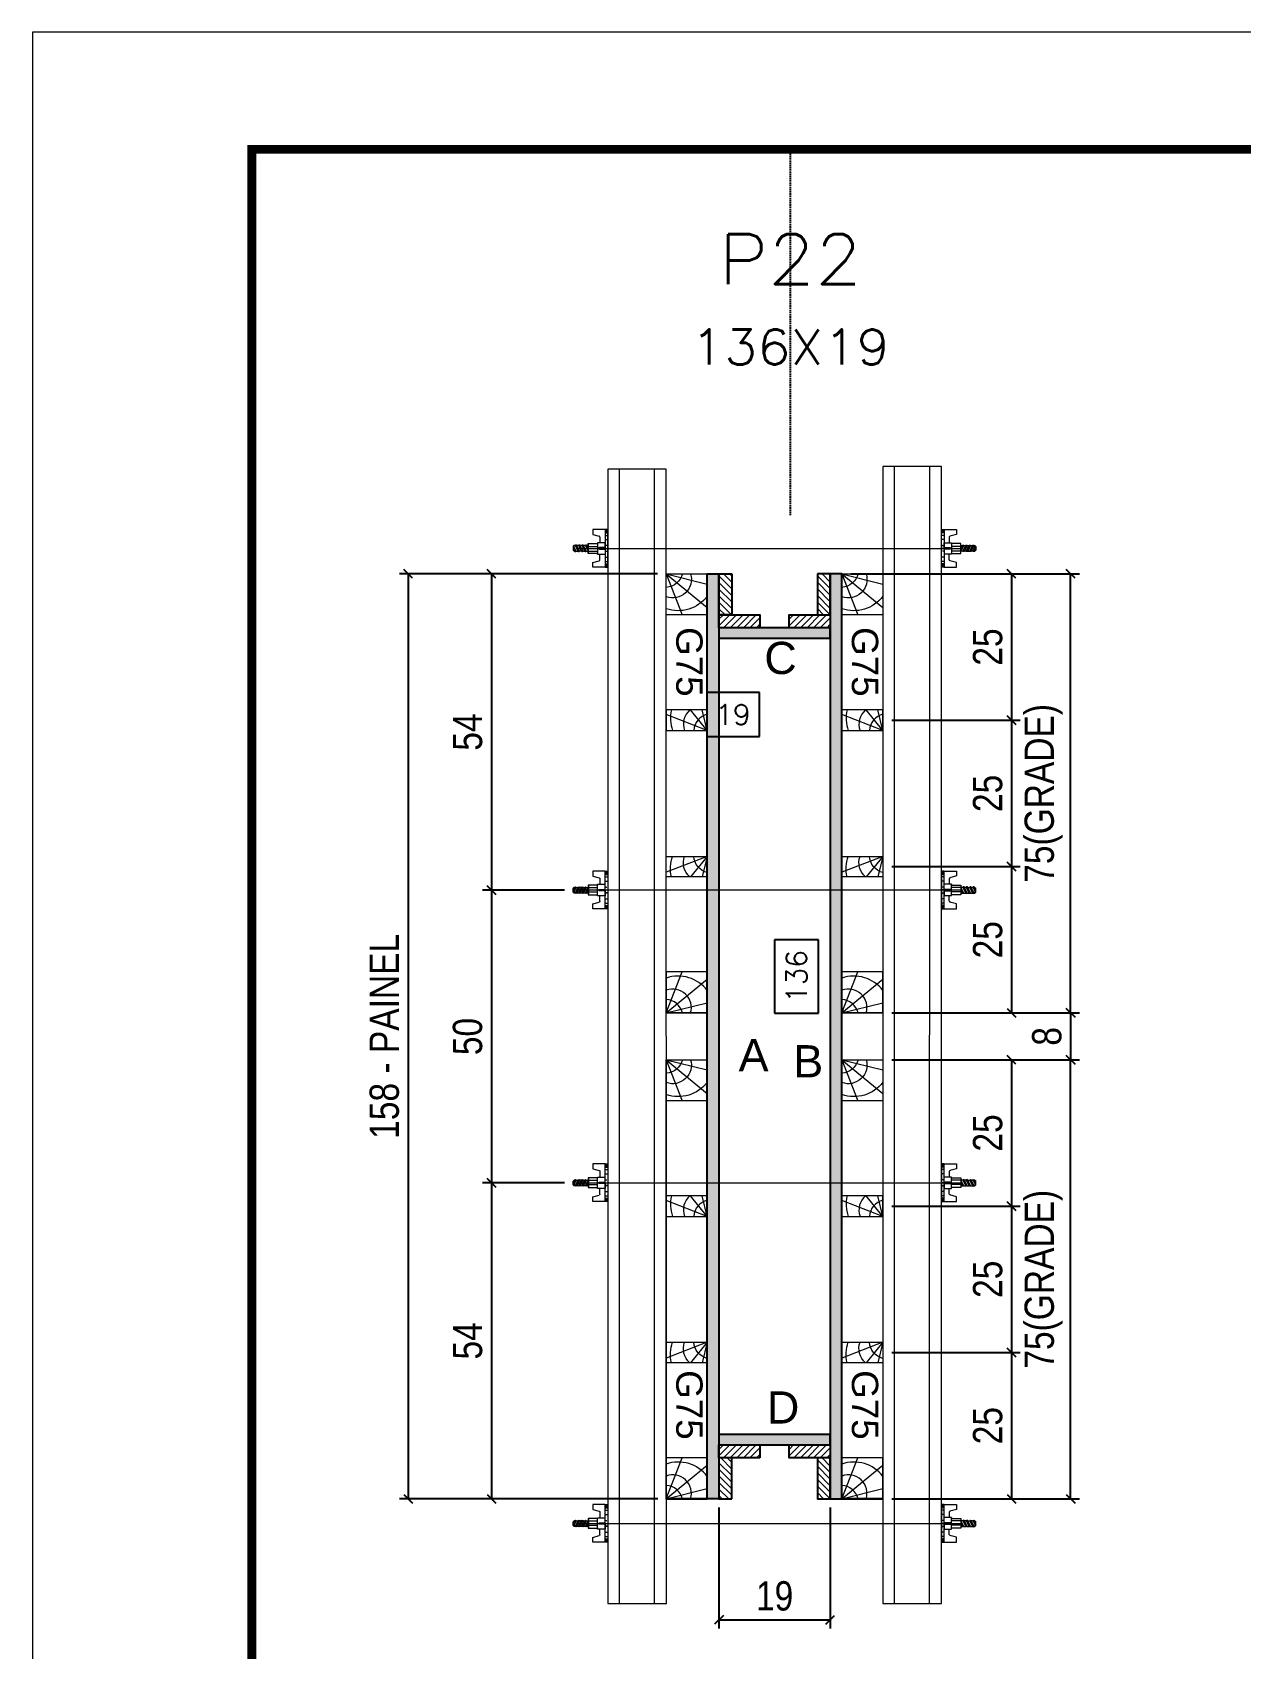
# Model space of a CAD drawing. Extents: x 808 to 7089, y -98 to 17032.
# Drawn here: x 3992 to 4404, y 9589 to 10141 of the extents above; entities that cross this region are included whole.
import ezdxf
from ezdxf.enums import TextEntityAlignment as Align

# ---------------------------------------------------------------- set-up
doc = ezdxf.new("R2010")
doc.units = 0
doc.linetypes.add('DASHED', pattern=[0.75, 0.5, -0.25])
doc.linetypes.add('HIDDEN', pattern=[0.375, 0.25, -0.125])
for name, color, linetype in [('CHAPA', 1, 'Continuous'), ('Cota Seção (2x)', 241, 'Continuous'), ('MEIO_PONT', 93, 'Continuous'), ('SARRAFO', 251, 'Continuous'), ('Texto de Titulo', 7, 'Continuous'), ('Texto Qtd Sarr', 242, 'Continuous'), ('TEXTO_GERAL', 7, 'Continuous')]:
    doc.layers.add(name, color=color, linetype=linetype)
for name, color, linetype, lineweight in [('Folhas', 255, 'Continuous', 9), ('Hachura', 251, 'Continuous', 9), ('Madeira', 126, 'Continuous', 18), ('Perfil Metálico', 224, 'Continuous', 18), ('SARRAFO DE PRESSAO', 251, 'DASHED', 9), ('Texto Seção', 7, 'Continuous', 15)]:
    doc.layers.add(name, color=color, linetype=linetype, lineweight=lineweight)
doc.styles.add('ARIAL', font='arial.ttf')
doc.styles.add('COTA TECNICA 2X', font='techl___.ttf', dxfattribs={"height": 10})
doc.styles.add('ROMANS', font='romans.shx')
doc.styles.add('SANSSERIF', font='sas_____.pfb')
doc.dimstyles.new('SECAO PILAR', dxfattribs={"dimtxt": 10, "dimasz": 3, "dimexe": 3, "dimexo": 3, "dimgap": 3, "dimtad": 1, "dimdec": 1, "dimlfac": 0.5, "dimzin": 12, "dimdsep": 46, "dimtxsty": 'COTA TECNICA 2X', "dimblk1": 'OBLIQUE', "dimblk2": 'OBLIQUE', "dimsah": 1, "dimcen": 0.9, "dimclrd": 256, "dimclre": 256, "dimclrt": 256, "dimadec": 1, "dimazin": 3, "dimtfac": 1, "dimtdec": 1, "dimtmove": 0, "dimatfit": 3, "dimfxl": 1, "dimtolj": 1, "dimtzin": 12, "dimarcsym": 0})
doc.dimstyles.new('SECÇÃO 2', dxfattribs={"dimtxt": 7, "dimasz": 6, "dimexe": 0.18, "dimexo": 2, "dimgap": -4, "dimtad": 3, "dimdec": 1, "dimlfac": 0.5, "dimzin": 12, "dimdsep": 46, "dimtxsty": 'ROMANS', "dimblk": 'ARCHTICK', "dimcen": 0.09, "dimse1": 1, "dimse2": 1, "dimsd1": 1, "dimsd2": 1, "dimclrd": 180, "dimclre": 5, "dimclrt": 1, "dimadec": 0, "dimazin": 3, "dimtfac": 1, "dimtdec": 1, "dimtofl": 0, "dimtmove": 0, "dimatfit": 3, "dimldrblk": 'ARCHTICK', "dimfxl": 1, "dimtolj": 1, "dimtzin": 0, "dimarcsym": 0})
pattern_1 = [(135, (-18665.1681, 19079.9768), (-1.12253202, -1.12253202), [])]

# ---------------------------------------------------------------- blocks, each defined once
blk = doc.blocks.new('9999999999')
at = {"layer": 'Folhas'}
blk.add_lwpolyline([(98138.98, 34190.21), (99623.98, 34190.21), (99623.98, 35240.21), (98138.98, 35240.21)], close=True, dxfattribs=at)
at = {"layer": 'Folhas', "color": 30, "const_width": 3}
blk.add_lwpolyline([(98213.98, 34230.21), (99583.98, 34230.21), (99583.98, 35200.21), (98213.98, 35200.21)], close=True, dxfattribs=at)
blk = doc.blocks.new('*D919')
at = {"layer": 'Cota Seção (2x)', "color": 180, "lineweight": -2, "transparency": 16777216}
for p, q in [((4240.03, 9915.44), (4222.03, 9915.44)), ((4222.03, 9915.44), (4222.03, 9900.44)), ((4240.03, 9900.44), (4240.03, 9915.44)), ((4222.03, 9900.44), (4240.03, 9900.44))]:
    blk.add_line(p, q, dxfattribs=at)
at = {"layer": 'Defpoints', "color": 0, "transparency": 16777216}
for p in [(4226.24, 9916.7), (4264.24, 9916.7), (4226.24, 9896.44)]:
    blk.add_point(p, dxfattribs=at)
at = {"layer": 'Cota Seção (2x)', "color": 1, "transparency": 16777216, "insert": (4231.03, 9907.94), "char_height": 7, "attachment_point": 5, "style": 'ROMANS'}
blk.add_mtext('\\A1;19', dxfattribs=at)
blk = doc.blocks.new('_ArchTick')
at = {"color": 0, "linetype": 'ByBlock', "const_width": 0.15}
blk.add_lwpolyline([(-0.5, -0.5), (0.5, 0.5)], dxfattribs=at)
blk = doc.blocks.new('*D920')
at = {"layer": 'Cota Seção (2x)', "color": 180, "lineweight": -2, "transparency": 16777216}
for p, q in [((4260.24, 9830.97), (4245.24, 9830.97)), ((4245.24, 9830.97), (4245.24, 9805.97)), ((4260.24, 9805.97), (4260.24, 9830.97)), ((4245.24, 9805.97), (4260.24, 9805.97))]:
    blk.add_line(p, q, dxfattribs=at)
at = {"layer": 'Defpoints', "color": 0, "transparency": 16777216}
for p in [(4226.24, 9934.02), (4226.24, 9662.02), (4264.24, 9662.02)]:
    blk.add_point(p, dxfattribs=at)
at = {"layer": 'Cota Seção (2x)', "color": 1, "transparency": 16777216, "insert": (4252.74, 9818.47), "char_height": 7, "attachment_point": 5, "rotation": 90, "style": 'ROMANS'}
blk.add_mtext('\\A1;136', dxfattribs=at)
blk = doc.blocks.new('_Oblique')
at = {"color": 0, "linetype": 'ByBlock', "lineweight": -2}
blk.add_line((-0.5, -0.5), (0.5, 0.5), dxfattribs=at)
blk = doc.blocks.new('*D921')
at = {"layer": 'Cota Seção (2x)', "lineweight": -2, "transparency": 16777216}
for p, q in [((4205.25, 9956.02), (4117.08, 9956.02)), ((4120.08, 9956.02), (4120.08, 9640.02)), ((4205.29, 9640.02), (4117.08, 9640.02))]:
    blk.add_line(p, q, dxfattribs=at)
at = {"layer": 'Defpoints', "color": 0, "transparency": 16777216}
for p in [(4208.25, 9956.02), (4120.08, 9640.02), (4208.29, 9640.02)]:
    blk.add_point(p, dxfattribs=at)
at = {"layer": 'Cota Seção (2x)', "lineweight": -2, "transparency": 16777216, "xscale": 3, "yscale": 3, "zscale": 3}
for p, rotation in [((4120.08, 9956.02), 90), ((4120.08, 9640.02), 270)]:
    blk.add_blockref('_Oblique', p, dxfattribs=dict(at, rotation=rotation))
at = {"layer": 'Cota Seção (2x)', "transparency": 16777216, "insert": (4111.95, 9798.02), "char_height": 10, "attachment_point": 5, "rotation": 90, "style": 'COTA TECNICA 2X'}
blk.add_mtext('\\A1;158 - PAINEL', dxfattribs=at)
blk = doc.blocks.new('*D922')
at = {"layer": 'Cota Seção (2x)', "lineweight": -2, "transparency": 16777216}
for p, q in [((4205.24, 9956.02), (4145.5, 9956.02)), ((4148.5, 9956.02), (4148.5, 9847.96)), ((4173.47, 9847.96), (4145.5, 9847.96))]:
    blk.add_line(p, q, dxfattribs=at)
at = {"layer": 'Defpoints', "color": 0, "transparency": 16777216}
for p in [(4208.24, 9956.02), (4148.5, 9847.96), (4176.47, 9847.96)]:
    blk.add_point(p, dxfattribs=at)
at = {"layer": 'Cota Seção (2x)', "lineweight": -2, "transparency": 16777216, "xscale": 3, "yscale": 3, "zscale": 3}
for p, rotation in [((4148.5, 9956.02), 90), ((4148.5, 9847.96), 270)]:
    blk.add_blockref('_Oblique', p, dxfattribs=dict(at, rotation=rotation))
at = {"layer": 'Cota Seção (2x)', "transparency": 16777216, "insert": (4140.39, 9901.99), "char_height": 10, "attachment_point": 5, "rotation": 90, "style": 'COTA TECNICA 2X'}
blk.add_mtext('\\A1;54', dxfattribs=at)
blk = doc.blocks.new('*D923')
at = {"layer": 'Cota Seção (2x)', "lineweight": -2, "transparency": 16777216}
for p, q in [((4173.47, 9747.96), (4145.5, 9747.96)), ((4148.5, 9747.96), (4148.5, 9640.02)), ((4205.24, 9640.02), (4145.5, 9640.02))]:
    blk.add_line(p, q, dxfattribs=at)
at = {"layer": 'Defpoints', "color": 0, "transparency": 16777216}
for p in [(4176.47, 9747.96), (4148.5, 9640.02), (4208.24, 9640.02)]:
    blk.add_point(p, dxfattribs=at)
at = {"layer": 'Cota Seção (2x)', "lineweight": -2, "transparency": 16777216, "xscale": 3, "yscale": 3, "zscale": 3}
for p, rotation in [((4148.5, 9747.96), 90), ((4148.5, 9640.02), 270)]:
    blk.add_blockref('_Oblique', p, dxfattribs=dict(at, rotation=rotation))
at = {"layer": 'Cota Seção (2x)', "transparency": 16777216, "insert": (4140.39, 9693.99), "char_height": 10, "attachment_point": 5, "rotation": 90, "style": 'COTA TECNICA 2X'}
blk.add_mtext('\\A1;54', dxfattribs=at)
blk = doc.blocks.new('*D924')
at = {"layer": 'Cota Seção (2x)', "lineweight": -2, "transparency": 16777216}
for p, q in [((4271.24, 9956.02), (4329.17, 9956.02)), ((4326.17, 9956.02), (4326.17, 9906.02)), ((4285.24, 9906.02), (4329.17, 9906.02))]:
    blk.add_line(p, q, dxfattribs=at)
at = {"layer": 'Defpoints', "color": 0, "transparency": 16777216}
for p in [(4268.24, 9956.02), (4282.24, 9906.02), (4326.17, 9906.02)]:
    blk.add_point(p, dxfattribs=at)
at = {"layer": 'Cota Seção (2x)', "lineweight": -2, "transparency": 16777216, "xscale": 3, "yscale": 3, "zscale": 3}
for p, rotation in [((4326.17, 9956.02), 90), ((4326.17, 9906.02), 270)]:
    blk.add_blockref('_Oblique', p, dxfattribs=dict(at, rotation=rotation))
at = {"layer": 'Cota Seção (2x)', "transparency": 16777216, "insert": (4318.06, 9931.02), "char_height": 10, "attachment_point": 5, "rotation": 90, "style": 'COTA TECNICA 2X'}
blk.add_mtext('\\A1;25', dxfattribs=at)
blk = doc.blocks.new('titulo1')
at = {"layer": 'Defpoints', "color": 252, "linetype": 'HIDDEN', "ltscale": 2}
blk.add_line((0, 0), (0, 125), dxfattribs=at)
at = {"layer": 'Defpoints', "style": 'ROMANS', "oblique": 15}
blk.add_attdef('FOLHA', text='', height=10, dxfattribs=at).set_placement((0, 15.58), align=Align.MIDDLE_CENTER)
at = {"layer": 'Texto Qtd Sarr', "color": 3, "style": 'ROMANS', "oblique": 15}
for tag, height, p in [('TITULO', 17, (0, 71.45)), ('SEÇÃO', 12, (0, 41.55))]:
    blk.add_attdef(tag, text='', height=height, dxfattribs=at).set_placement(p, align=Align.MIDDLE_CENTER)
blk = doc.blocks.new('C')
at = {"layer": 'Hachura', "color": 0}
for p, q in [((0, 3.22), (0, -3.22)), ((0.45, 3.22), (0, 3.22)), ((0.46, 3.16), (0, 3.16)), ((0.46, 3.05), (0, 3.05)), ((0.46, 2.88), (0, 2.88)), ((0.45, -3.23), (0.45, 3.22)), ((0.45, 3.22), (2.58, 3.22)), ((2.58, 3.22), (2.58, 2.39)), ((0, 2.75), (0, -1.16)), ((0.46, 2.65), (0, 2.65)), ((0.46, 2.23), (0, 2.23)), ((0.46, 1.51), (0, 1.51)), ((0.39, 0.49), (0.17, 0.49)), ((1.74, 0.97), (0.45, 0.97)), ((1.45, 0.1), (0.45, 0.1)), ((1.35, 1.94), (1.35, 0.96)), ((2.58, 2.39), (1.47, 2.09)), ((1.74, -0.97), (1.74, 0.97)), ((1.74, 0.97), (1.74, 0.84)), ((1.74, 0.97), (1.74, 0.84)), ((1.74, 0.84), (3.35, 0.84)), ((3.35, 0.45), (1.74, 0.45)), ((3.32, 0.84), (3.32, -0.84)), ((3.35, 0.84), (3.35, -0.84)), ((3.68, 0.45), (3.35, 0.45)), ((3.84, -0.52), (3.35, 0.45)), ((3.35, 0.06), (3.67, -0.57)), ((3.68, 0.45), (4.16, -0.52)), ((3.72, 0.5), (4.25, -0.57)), ((4.37, -0.55), (3.83, 0.53)), ((4.15, 0.45), (3.93, 0.45)), ((4.42, -0.52), (3.93, 0.45)), ((4.15, 0.45), (4.26, 0.45)), ((4.26, 0.45), (4.74, -0.52)), ((4.3, 0.5), (4.83, -0.57)), ((4.95, -0.55), (4.41, 0.53)), ((4.51, 0.45), (4.84, 0.45)), ((5, -0.52), (4.51, 0.45)), ((4.84, 0.45), (5.32, -0.52)), ((4.88, 0.5), (5.41, -0.57)), ((5.53, -0.55), (4.99, 0.53)), ((5.58, -0.52), (5.09, 0.45)), ((5.42, 0.45), (5.09, 0.45)), ((5.58, -0.52), (5.09, 0.45)), ((5.42, 0.45), (5.74, -0.19)), ((5.46, 0.5), (5.74, -0.07)), ((5.74, 0.19), (5.57, 0.53)), ((5.74, 0.32), (5.68, 0.45)), ((5.68, 0.45), (5.74, 0.45)), ((5.74, 0.45), (5.9, 0.29)), ((5.74, 0.45), (5.74, -0.52)), ((5.9, -0.36), (5.9, 0.29)), ((0.45, 0), (0, 0)), ((0.46, -1.52), (0, -1.52)), ((0.46, -2.23), (0, -2.23)), ((0.46, -2.65), (0, -2.65)), ((0.08, -0.48), (0.29, -0.48)), ((0.29, -0.48), (0.4, -0.48)), ((0.45, 0), (0.45, -0.97)), ((0.45, -0.16), (1.45, -0.16)), ((0.45, -0.65), (0.45, -0.32)), ((0.45, -3.23), (0.45, -0.65)), ((0.45, -0.97), (1.74, -0.97)), ((1.35, -1.94), (1.35, -0.97)), ((2.58, -2.39), (1.47, -2.1)), ((3.35, -0.32), (1.74, -0.32)), ((3.35, -0.84), (1.74, -0.84)), ((2.58, -3.23), (2.58, -2.39)), ((3.35, -0.07), (3.58, -0.52)), ((3.35, -0.52), (3.58, -0.52)), ((3.84, -0.52), (4.16, -0.52)), ((4.42, -0.52), (4.74, -0.52)), ((4.63, -0.52), (4.74, -0.52)), ((5, -0.52), (5.32, -0.52)), ((5.58, -0.52), (5.74, -0.52)), ((5.74, -0.52), (5.9, -0.36)), ((5.74, -0.52), (5.74, -0.52)), ((0.46, -2.88), (0, -2.88)), ((0.46, -3.05), (0, -3.05)), ((0.46, -3.16), (0, -3.16)), ((0, -3.22), (2.57, -3.22))]:
    blk.add_line(p, q, dxfattribs=at)
for centre, radius, start, end in [((1.52, 1.94), 0.161, 104.7436, 180), ((1.44, -0.03), 0.129, 272.695, 87.305), ((3.81, 0.39), 0.143, 25.5688, 154.4312), ((4.39, 0.39), 0.143, 25.5688, 154.4312), ((4.97, 0.39), 0.143, 25.5688, 154.4312), ((5.55, 0.39), 0.143, 25.5688, 154.4312), ((0.17, -0.37), 0.174, 221.744, 317.8592), ((1.52, -1.94), 0.161, 180, 255.2564), ((3.71, -0.4), 0.174, 222.1408, 318.256), ((4.29, -0.4), 0.174, 222.1408, 318.256), ((4.87, -0.4), 0.174, 222.1408, 318.256), ((5.45, -0.4), 0.174, 222.1408, 318.256), ((5.61, -0.4), 0.174, 317.8592, 318.256)]:
    blk.add_arc(centre, radius, start, end, dxfattribs=at)
blk = doc.blocks.new('*D1813')
at = {"layer": 'Cota Seção (2x)', "lineweight": -2, "transparency": 16777216}
for p, q in [((4173.47, 9847.96), (4145.5, 9847.96)), ((4148.5, 9847.96), (4148.5, 9747.96)), ((4173.47, 9747.96), (4145.5, 9747.96))]:
    blk.add_line(p, q, dxfattribs=at)
at = {"layer": 'Defpoints', "color": 0, "transparency": 16777216}
for p in [(4176.47, 9847.96), (4148.5, 9747.96), (4176.47, 9747.96)]:
    blk.add_point(p, dxfattribs=at)
at = {"layer": 'Cota Seção (2x)', "lineweight": -2, "transparency": 16777216, "xscale": 3, "yscale": 3, "zscale": 3}
for p, rotation in [((4148.5, 9847.96), 90), ((4148.5, 9747.96), 270)]:
    blk.add_blockref('_Oblique', p, dxfattribs=dict(at, rotation=rotation))
at = {"layer": 'Cota Seção (2x)', "transparency": 16777216, "insert": (4140.39, 9797.96), "char_height": 10, "attachment_point": 5, "rotation": 90, "style": 'COTA TECNICA 2X'}
blk.add_mtext('\\A1;50', dxfattribs=at)
blk = doc.blocks.new('PONTALETE')
at = {"layer": 'Madeira'}
for q in [(2.71, 7), (7, 5.76), (7, 1.74)]:
    blk.add_line((0, 0), q, dxfattribs=at)
blk.add_lwpolyline([(0, 0), (7, 0), (7, 7), (0, 7)], close=True, dxfattribs=at)
for centre, radius, start, end in [((2.04, 0.06), 6.23, 37.2818, 109.0913), ((1.09, 0.9), 3.19, 343.603, 109.9847), ((-0.21, -0.78), 3.09, 14.6322, 86.0383)]:
    blk.add_arc(centre, radius, start, end, dxfattribs=at)
blk = doc.blocks.new('MEIO PONTALETE')
at = {"layer": 'Madeira'}
for q in [(2.71, 7), (3.5, 2.88), (3.5, 0.87)]:
    blk.add_line((0, 0), q, dxfattribs=at)
blk.add_lwpolyline([(0, 0), (3.5, 0), (3.5, 7), (0, 7)], close=True, dxfattribs=at)
for centre, radius, start, end in [((2.04, 0.06), 6.23, 76.4499, 109.0913), ((1.09, 0.9), 3.19, 40.9063, 109.9847), ((-0.21, -0.78), 3.09, 14.6322, 86.0383)]:
    blk.add_arc(centre, radius, start, end, dxfattribs=at)
blk = doc.blocks.new('*D1814')
at = {"layer": 'Cota Seção (2x)', "lineweight": -2, "transparency": 16777216}
for p, q in [((4285.24, 9906.02), (4329.17, 9906.02)), ((4326.17, 9906.02), (4326.17, 9856.02)), ((4285.24, 9856.02), (4329.17, 9856.02))]:
    blk.add_line(p, q, dxfattribs=at)
at = {"layer": 'Defpoints', "color": 0, "transparency": 16777216}
for p in [(4282.24, 9906.02), (4282.24, 9856.02), (4326.17, 9856.02)]:
    blk.add_point(p, dxfattribs=at)
at = {"layer": 'Cota Seção (2x)', "lineweight": -2, "transparency": 16777216, "xscale": 3, "yscale": 3, "zscale": 3}
for p, rotation in [((4326.17, 9906.02), 90), ((4326.17, 9856.02), 270)]:
    blk.add_blockref('_Oblique', p, dxfattribs=dict(at, rotation=rotation))
at = {"layer": 'Cota Seção (2x)', "transparency": 16777216, "insert": (4318.06, 9881.02), "char_height": 10, "attachment_point": 5, "rotation": 90, "style": 'COTA TECNICA 2X'}
blk.add_mtext('\\A1;25', dxfattribs=at)
blk = doc.blocks.new('*D1815')
at = {"layer": 'Cota Seção (2x)', "lineweight": -2, "transparency": 16777216}
for p, q in [((4285.24, 9856.02), (4329.17, 9856.02)), ((4326.17, 9856.02), (4326.17, 9806.02)), ((4285.24, 9806.02), (4329.17, 9806.02))]:
    blk.add_line(p, q, dxfattribs=at)
at = {"layer": 'Defpoints', "color": 0, "transparency": 16777216}
for p in [(4282.24, 9856.02), (4282.24, 9806.02), (4326.17, 9806.02)]:
    blk.add_point(p, dxfattribs=at)
at = {"layer": 'Cota Seção (2x)', "lineweight": -2, "transparency": 16777216, "xscale": 3, "yscale": 3, "zscale": 3}
for p, rotation in [((4326.17, 9856.02), 90), ((4326.17, 9806.02), 270)]:
    blk.add_blockref('_Oblique', p, dxfattribs=dict(at, rotation=rotation))
at = {"layer": 'Cota Seção (2x)', "transparency": 16777216, "insert": (4318.06, 9831.02), "char_height": 10, "attachment_point": 5, "rotation": 90, "style": 'COTA TECNICA 2X'}
blk.add_mtext('\\A1;25', dxfattribs=at)
blk = doc.blocks.new('*D1816')
at = {"layer": 'Cota Seção (2x)', "lineweight": -2, "transparency": 16777216}
for p, q in [((4285.24, 9790.02), (4329.17, 9790.02)), ((4326.17, 9790.02), (4326.17, 9740.02)), ((4285.24, 9740.02), (4329.17, 9740.02))]:
    blk.add_line(p, q, dxfattribs=at)
at = {"layer": 'Defpoints', "color": 0, "transparency": 16777216}
for p in [(4282.24, 9790.02), (4282.24, 9740.02), (4326.17, 9740.02)]:
    blk.add_point(p, dxfattribs=at)
at = {"layer": 'Cota Seção (2x)', "lineweight": -2, "transparency": 16777216, "xscale": 3, "yscale": 3, "zscale": 3}
for p, rotation in [((4326.17, 9790.02), 90), ((4326.17, 9740.02), 270)]:
    blk.add_blockref('_Oblique', p, dxfattribs=dict(at, rotation=rotation))
at = {"layer": 'Cota Seção (2x)', "transparency": 16777216, "insert": (4318.06, 9765.02), "char_height": 10, "attachment_point": 5, "rotation": 90, "style": 'COTA TECNICA 2X'}
blk.add_mtext('\\A1;25', dxfattribs=at)
blk = doc.blocks.new('*D1817')
at = {"layer": 'Cota Seção (2x)', "lineweight": -2, "transparency": 16777216}
for p, q in [((4285.24, 9740.02), (4329.17, 9740.02)), ((4326.17, 9740.02), (4326.17, 9690.02)), ((4285.24, 9690.02), (4329.17, 9690.02))]:
    blk.add_line(p, q, dxfattribs=at)
at = {"layer": 'Defpoints', "color": 0, "transparency": 16777216}
for p in [(4282.24, 9740.02), (4282.24, 9690.02), (4326.17, 9690.02)]:
    blk.add_point(p, dxfattribs=at)
at = {"layer": 'Cota Seção (2x)', "lineweight": -2, "transparency": 16777216, "xscale": 3, "yscale": 3, "zscale": 3}
for p, rotation in [((4326.17, 9740.02), 90), ((4326.17, 9690.02), 270)]:
    blk.add_blockref('_Oblique', p, dxfattribs=dict(at, rotation=rotation))
at = {"layer": 'Cota Seção (2x)', "transparency": 16777216, "insert": (4318.06, 9715.02), "char_height": 10, "attachment_point": 5, "rotation": 90, "style": 'COTA TECNICA 2X'}
blk.add_mtext('\\A1;25', dxfattribs=at)
blk = doc.blocks.new('*D1818')
at = {"layer": 'Cota Seção (2x)', "lineweight": -2, "transparency": 16777216}
for p, q in [((4285.24, 9690.02), (4329.17, 9690.02)), ((4326.17, 9690.02), (4326.17, 9640.02)), ((4285.24, 9640.02), (4329.17, 9640.02))]:
    blk.add_line(p, q, dxfattribs=at)
at = {"layer": 'Defpoints', "color": 0, "transparency": 16777216}
for p in [(4282.24, 9690.02), (4282.24, 9640.02), (4326.17, 9640.02)]:
    blk.add_point(p, dxfattribs=at)
at = {"layer": 'Cota Seção (2x)', "lineweight": -2, "transparency": 16777216, "xscale": 3, "yscale": 3, "zscale": 3}
for p, rotation in [((4326.17, 9690.02), 90), ((4326.17, 9640.02), 270)]:
    blk.add_blockref('_Oblique', p, dxfattribs=dict(at, rotation=rotation))
at = {"layer": 'Cota Seção (2x)', "transparency": 16777216, "insert": (4318.06, 9665.02), "char_height": 10, "attachment_point": 5, "rotation": 90, "style": 'COTA TECNICA 2X'}
blk.add_mtext('\\A1;25', dxfattribs=at)
blk = doc.blocks.new('*D1819')
at = {"layer": 'Cota Seção (2x)', "lineweight": -2, "transparency": 16777216}
for p, q in [((4285.24, 9790.02), (4349.37, 9790.02)), ((4346.37, 9640.03), (4346.37, 9790.02)), ((4285.24, 9640.03), (4349.37, 9640.03))]:
    blk.add_line(p, q, dxfattribs=at)
at = {"layer": 'Defpoints', "color": 0, "transparency": 16777216}
for p in [(4282.24, 9790.02), (4346.37, 9790.02), (4282.24, 9640.03)]:
    blk.add_point(p, dxfattribs=at)
at = {"layer": 'Cota Seção (2x)', "lineweight": -2, "transparency": 16777216, "xscale": 3, "yscale": 3, "zscale": 3}
for p, rotation in [((4346.37, 9790.02), 90), ((4346.37, 9640.03), 270)]:
    blk.add_blockref('_Oblique', p, dxfattribs=dict(at, rotation=rotation))
at = {"layer": 'Cota Seção (2x)', "transparency": 16777216, "insert": (4337.15, 9715.03), "char_height": 10, "attachment_point": 5, "rotation": 90, "style": 'COTA TECNICA 2X'}
blk.add_mtext('\\A1;75(GRADE)', dxfattribs=at)
blk = doc.blocks.new('*D1820')
at = {"layer": 'Cota Seção (2x)', "lineweight": -2, "transparency": 16777216}
for p, q in [((4285.24, 9956.02), (4349.36, 9956.02)), ((4346.36, 9806.02), (4346.36, 9956.02)), ((4285.24, 9806.02), (4349.36, 9806.02))]:
    blk.add_line(p, q, dxfattribs=at)
at = {"layer": 'Defpoints', "color": 0, "transparency": 16777216}
for p in [(4282.24, 9956.02), (4346.36, 9956.02), (4282.24, 9806.02)]:
    blk.add_point(p, dxfattribs=at)
at = {"layer": 'Cota Seção (2x)', "lineweight": -2, "transparency": 16777216, "xscale": 3, "yscale": 3, "zscale": 3}
for p, rotation in [((4346.36, 9956.02), 90), ((4346.36, 9806.02), 270)]:
    blk.add_blockref('_Oblique', p, dxfattribs=dict(at, rotation=rotation))
at = {"layer": 'Cota Seção (2x)', "transparency": 16777216, "insert": (4337.14, 9881.02), "char_height": 10, "attachment_point": 5, "rotation": 90, "style": 'COTA TECNICA 2X'}
blk.add_mtext('\\A1;75(GRADE)', dxfattribs=at)
blk = doc.blocks.new('*D1821')
at = {"layer": 'Cota Seção (2x)', "lineweight": -2, "transparency": 16777216}
for p, q in [((4226.24, 9637.02), (4226.24, 9595.72)), ((4264.24, 9637.02), (4264.24, 9595.72)), ((4226.24, 9598.72), (4264.24, 9598.72))]:
    blk.add_line(p, q, dxfattribs=at)
at = {"layer": 'Defpoints', "color": 0, "transparency": 16777216}
for p in [(4226.24, 9640.02), (4264.24, 9640.02), (4264.24, 9598.72)]:
    blk.add_point(p, dxfattribs=at)
at = {"layer": 'Cota Seção (2x)', "lineweight": -2, "transparency": 16777216, "xscale": 3, "yscale": 3, "zscale": 3, "rotation": 180}
blk.add_blockref('_Oblique', (4226.24, 9598.72), dxfattribs=at)
at = {"layer": 'Cota Seção (2x)', "lineweight": -2, "transparency": 16777216, "xscale": 3, "yscale": 3, "zscale": 3}
blk.add_blockref('_Oblique', (4264.24, 9598.72), dxfattribs=at)
at = {"layer": 'Cota Seção (2x)', "transparency": 16777216, "insert": (4245.24, 9606.81), "char_height": 10, "attachment_point": 5, "style": 'COTA TECNICA 2X'}
blk.add_mtext('\\A1;19', dxfattribs=at)
blk = doc.blocks.new('*D1822')
at = {"layer": 'Cota Seção (2x)', "lineweight": -2, "transparency": 16777216}
for p, q in [((4285.24, 9806.02), (4349.36, 9806.02)), ((4346.36, 9806.02), (4346.36, 9790.02)), ((4285.24, 9790.02), (4349.36, 9790.02))]:
    blk.add_line(p, q, dxfattribs=at)
at = {"layer": 'Defpoints', "color": 0, "transparency": 16777216}
for p in [(4282.24, 9806.02), (4282.24, 9790.02), (4346.36, 9790.02)]:
    blk.add_point(p, dxfattribs=at)
at = {"layer": 'Cota Seção (2x)', "lineweight": -2, "transparency": 16777216, "xscale": 3, "yscale": 3, "zscale": 3}
for p, rotation in [((4346.36, 9806.02), 90), ((4346.36, 9790.02), 270)]:
    blk.add_blockref('_Oblique', p, dxfattribs=dict(at, rotation=rotation))
at = {"layer": 'Cota Seção (2x)', "transparency": 16777216, "insert": (4338.27, 9798.02), "char_height": 10, "attachment_point": 5, "rotation": 90, "style": 'COTA TECNICA 2X'}
blk.add_mtext('\\A1;8', dxfattribs=at)

msp = doc.modelspace()

# ---------------------------------------------------------------- hatches: boundary and pattern name
at = {"layer": 'Hachura'}
h = msp.add_hatch(color=256, dxfattribs=at)
h.dxf.hatch_style = 1
h.paths.add_polyline_path([(4226.24, 9640.02), (4222.24, 9640.02), (4222.24, 9956.02), (4226.24, 9956.02)])
h = msp.add_hatch(dxfattribs=at)
h.set_pattern_fill('ANSI31', color=256, scale=0.5, angle=90, style=0)
h.set_pattern_definition(pattern_1)
h.paths.add_polyline_path([(4226.24, 9942.02), (4230.64, 9942.02), (4230.64, 9956.02), (4226.24, 9956.02)])
h = msp.add_hatch(dxfattribs=at)
h.set_pattern_fill('ANSI31', color=256, scale=0.5, angle=90, style=0)
h.set_pattern_definition(pattern_1)
h.paths.add_polyline_path([(4264.24, 9942.02), (4259.84, 9942.02), (4259.84, 9956.02), (4264.24, 9956.02)])
h = msp.add_hatch(color=256, dxfattribs=at)
h.dxf.hatch_style = 1
h.paths.add_polyline_path([(4264.24, 9640.02), (4268.24, 9640.02), (4268.24, 9956.02), (4264.24, 9956.02)])
h = msp.add_hatch(dxfattribs=at)
h.set_pattern_fill('ANSI31', color=256, scale=0.5, angle=540, style=0)
h.set_pattern_definition([(225, (-5262.7118, -12987.3832), (1.12253202, -1.12253202), [])])
h.paths.add_polyline_path([(4226.24, 9942.02), (4226.24, 9937.62), (4240.24, 9937.62), (4240.24, 9942.02)])
h = msp.add_hatch(dxfattribs=at)
h.set_pattern_fill('ANSI31', color=256, scale=0.5, angle=540, style=0)
h.set_pattern_definition([(225, (-5238.7118, -12987.3832), (1.12253202, -1.12253202), [])])
h.paths.add_polyline_path([(4250.24, 9942.02), (4250.24, 9937.62), (4264.24, 9937.62), (4264.24, 9942.02)])
h = msp.add_hatch(color=256, dxfattribs=at)
h.dxf.hatch_style = 1
h.paths.add_polyline_path([(4226.24, 9937.62), (4226.24, 9934.02), (4264.24, 9934.02), (4264.24, 9937.62)])
h = msp.add_hatch(color=256, dxfattribs=at)
h.dxf.hatch_style = 1
h.paths.add_polyline_path([(4226.24, 9662.02), (4226.24, 9658.42), (4264.24, 9658.42), (4264.24, 9662.02)])
h = msp.add_hatch(dxfattribs=at)
h.set_pattern_fill('ANSI31', color=256, scale=0.5, angle=540, style=0)
h.set_pattern_definition([(225, (-5262.7118, -13270.9832), (1.12253202, -1.12253202), [])])
h.paths.add_polyline_path([(4226.24, 9658.42), (4226.24, 9654.02), (4240.24, 9654.02), (4240.24, 9658.42)])
h = msp.add_hatch(dxfattribs=at)
h.set_pattern_fill('ANSI31', color=256, scale=0.5, angle=540, style=0)
h.set_pattern_definition([(225, (-5238.7118, -13270.9832), (1.12253202, -1.12253202), [])])
h.paths.add_polyline_path([(4250.24, 9658.42), (4250.24, 9654.02), (4264.24, 9654.02), (4264.24, 9658.42)])
h = msp.add_hatch(dxfattribs=at)
h.set_pattern_fill('ANSI31', color=256, scale=0.5, angle=90, style=0)
h.set_pattern_definition([(135, (-18665.1681, 19142.9768), (-1.12253202, -1.12253202), [])])
h.paths.add_polyline_path([(4226.24, 9654.02), (4230.64, 9654.02), (4230.64, 9640.02), (4226.24, 9640.02)])
h = msp.add_hatch(dxfattribs=at)
h.set_pattern_fill('ANSI31', color=256, scale=0.5, angle=90, style=0)
h.set_pattern_definition([(135, (-18665.1681, 18777.9768), (-1.12253202, -1.12253202), [])])
h.paths.add_polyline_path([(4264.24, 9640.02), (4259.84, 9640.02), (4259.84, 9654.02), (4264.24, 9654.02)])

# ---------------------------------------------------------------- linework, layer by layer
at = {"layer": 'CHAPA'}
for points in [[(4226.24, 9640.02), (4222.24, 9640.02), (4222.24, 9956.02), (4226.24, 9956.02)], [(4264.24, 9640.02), (4268.24, 9640.02), (4268.24, 9956.02), (4264.24, 9956.02)], [(4226.24, 9937.62), (4226.24, 9934.02), (4264.24, 9934.02), (4264.24, 9937.62)], [(4226.24, 9662.02), (4226.24, 9658.42), (4264.24, 9658.42), (4264.24, 9662.02)]]:
    msp.add_lwpolyline(points, close=True, dxfattribs=at)
at = {"layer": 'Hachura'}
for p, q in [((4177.47, 9964.71), (4309.21, 9964.71)), ((4177.47, 9848.02), (4309.21, 9848.02)), ((4177.47, 9748.02), (4309.21, 9748.02)), ((4177.47, 9631.64), (4309.21, 9631.64))]:
    msp.add_line(p, q, dxfattribs=at)
at = {"layer": 'Madeira'}
for points in [[(4208.24, 9956.02), (4222.24, 9956.02), (4222.24, 9806.02), (4208.24, 9806.02)], [(4268.24, 9956.02), (4282.24, 9956.02), (4282.24, 9806.02), (4268.24, 9806.02)], [(4208.24, 9790.02), (4222.24, 9790.02), (4222.24, 9640.02), (4208.24, 9640.02)], [(4268.24, 9790.02), (4282.24, 9790.02), (4282.24, 9640.02), (4268.24, 9640.02)]]:
    msp.add_lwpolyline(points, close=True, dxfattribs=at)
at = {"layer": 'MEIO_PONT'}
for points in [[(4222.24, 9640.02), (4208.24, 9640.02), (4208.24, 9640.02), (4222.24, 9640.02)], [(4282.24, 9640.02), (4268.24, 9640.02), (4268.24, 9640.02), (4282.24, 9640.02)]]:
    msp.add_lwpolyline(points, close=True, dxfattribs=at)
at = {"layer": 'Perfil Metálico'}
for p, q in [((4192.24, 9604.31), (4192.24, 9991.74)), ((4204.24, 9604.31), (4204.24, 9991.74)), ((4286.18, 9604.31), (4286.25, 9992.74)), ((4298.18, 9604.31), (4298.25, 9992.74))]:
    msp.add_line(p, q, dxfattribs=at)
for points in [[(4208.24, 9991.74), (4188.24, 9991.74), (4188.3, 9604.31), (4208.3, 9604.31)], [(4282.24, 9604.31), (4302.24, 9604.31), (4302.25, 9992.74), (4282.25, 9992.74)]]:
    msp.add_lwpolyline(points, close=True, dxfattribs=at)
at = {"layer": 'SARRAFO'}
for points in [[(4230.64, 9956.02), (4230.64, 9942.02), (4226.24, 9942.02), (4226.24, 9956.02)], [(4230.64, 9956.02), (4230.64, 9942.02), (4226.24, 9942.02), (4226.24, 9956.02)], [(4259.84, 9956.02), (4259.84, 9942.02), (4264.24, 9942.02), (4264.24, 9956.02)], [(4259.84, 9956.02), (4259.84, 9942.02), (4264.24, 9942.02), (4264.24, 9956.02)], [(4240.24, 9937.62), (4226.24, 9937.62), (4226.24, 9942.02), (4240.24, 9942.02)], [(4240.24, 9937.62), (4226.24, 9937.62), (4226.24, 9942.02), (4240.24, 9942.02)], [(4264.24, 9937.62), (4250.24, 9937.62), (4250.24, 9942.02), (4264.24, 9942.02)], [(4264.24, 9937.62), (4250.24, 9937.62), (4250.24, 9942.02), (4264.24, 9942.02)], [(4240.24, 9654.02), (4226.24, 9654.02), (4226.24, 9658.42), (4240.24, 9658.42)], [(4240.24, 9654.02), (4226.24, 9654.02), (4226.24, 9658.42), (4240.24, 9658.42)], [(4264.24, 9654.02), (4250.24, 9654.02), (4250.24, 9658.42), (4264.24, 9658.42)], [(4264.24, 9654.02), (4250.24, 9654.02), (4250.24, 9658.42), (4264.24, 9658.42)], [(4230.64, 9640.02), (4230.64, 9654.02), (4226.24, 9654.02), (4226.24, 9640.02)], [(4230.64, 9640.02), (4230.64, 9654.02), (4226.24, 9654.02), (4226.24, 9640.02)], [(4259.84, 9654.02), (4259.84, 9640.02), (4264.24, 9640.02), (4264.24, 9654.02)], [(4259.84, 9654.02), (4259.84, 9640.02), (4264.24, 9640.02), (4264.24, 9654.02)]]:
    msp.add_lwpolyline(points, close=True, dxfattribs=at)

# ---------------------------------------------------------------- block references
at = {"layer": 'Hachura', "linetype": 'Continuous', "yscale": 2, "zscale": 2, "rotation": 180}
for p, xscale in [((4188.27, 9964.71), 2), ((4302.21, 9964.7), -2)]:
    msp.add_blockref('C', p, dxfattribs=dict(at, xscale=xscale))
at = {"layer": 'Hachura', "linetype": 'Continuous', "yscale": 2, "zscale": 2}
for p, xscale in [((4188.27, 9848.02), -2), ((4302.21, 9848.03), 2), ((4188.27, 9748.02), -2), ((4302.21, 9748.03), 2), ((4188.27, 9631.64), -2), ((4302.21, 9631.65), 2)]:
    msp.add_blockref('C', p, dxfattribs=dict(at, xscale=xscale))
at = {"layer": 'MEIO_PONT'}
for name, p, xscale, yscale, zscale, rotation in [('PONTALETE', (4208.24, 9956.02), -2, 2, 2, 180), ('PONTALETE', (4268.24, 9956.02), -2, 2, 2, 180), ('MEIO PONTALETE', (4222.24, 9902.52), 1.999999997962732, 1.999999997962732, 1.999999997962732, 89.99999999999997), ('MEIO PONTALETE', (4282.24, 9902.52), 1.999999997962732, 1.999999997962732, 1.999999997962732, 89.99999999999997), ('MEIO PONTALETE', (4222.24, 9859.52), -1.999999997962732, 1.999999997962732, 1.999999997962732, 90), ('MEIO PONTALETE', (4282.24, 9859.52), -1.999999997962732, 1.999999997962732, 1.999999997962732, 90), ('PONTALETE', (4208.24, 9790.02), -2, 2, 2, 180), ('PONTALETE', (4268.24, 9790.02), -2, 2, 2, 180), ('MEIO PONTALETE', (4222.24, 9736.52), 1.999999997962732, 1.999999997962732, 1.999999997962732, 89.99999999999997), ('MEIO PONTALETE', (4282.24, 9736.52), 1.999999997962732, 1.999999997962732, 1.999999997962732, 89.99999999999997), ('MEIO PONTALETE', (4222.24, 9693.52), -1.999999997962732, 1.999999997962732, 1.999999997962732, 90), ('MEIO PONTALETE', (4282.24, 9693.52), -1.999999997962732, 1.999999997962732, 1.999999997962732, 90)]:
    msp.add_blockref(name, p, dxfattribs=dict(at, xscale=xscale, yscale=yscale, zscale=zscale, rotation=rotation))
at = {"layer": 'MEIO_PONT', "xscale": 2, "yscale": 2, "zscale": 2}
for p in [(4208.24, 9806.02), (4268.24, 9806.02), (4208.24, 9640.02), (4268.24, 9640.02)]:
    msp.add_blockref('PONTALETE', p, dxfattribs=at)
at = {"layer": 'SARRAFO DE PRESSAO', "color": 6, "linetype": 'ByBlock'}
msp.add_blockref('9999999999', (-94147.31, -25099.18), dxfattribs=at)
at = {"layer": 'Texto Seção'}
ref = msp.add_blockref('titulo1', (4250.63, 9976.03), dxfattribs=at)
ref.add_attrib('TITULO', 'P22', dxfattribs={"layer": 'Texto de Titulo', "color": 7, "height": 17, "style": 'ROMANS', "width": 1.1}).set_placement((4250.63, 10063.53), align=Align.MIDDLE_CENTER)
ref.add_attrib('SEÇÃO', '136X19', dxfattribs={"layer": 'Texto de Titulo', "color": 7, "height": 12, "style": 'ROMANS', "width": 1.1}).set_placement((4250.63, 10033.53), align=Align.MIDDLE_CENTER)

# ---------------------------------------------------------------- texts
at = {"layer": 'TEXTO_GERAL', "color": 0, "linetype": 'Continuous', "style": 'SANSSERIF'}
for p in [(4216.13, 9937.85), (4276.13, 9937.85), (4216.13, 9683.99), (4276.13, 9683.99)]:
    msp.add_text('G75', height=9, rotation=270, dxfattribs=at).set_placement(p, align=Align.MIDDLE_LEFT)
at = {"layer": 'TEXTO_GERAL', "style": 'ARIAL'}
for s, p in [('C', (4247.26, 9927.3)), ('A', (4238.06, 9791.58)), ('B', (4256.74, 9789.51)), ('D', (4248.15, 9671.24))]:
    msp.add_text(s, height=11, dxfattribs=at).set_placement(p, align=Align.MIDDLE_CENTER)

# ---------------------------------------------------------------- dimensions: what is measured, and where the dimension line sits
at = {"layer": 'Cota Seção (2x)', "color": 241}
for base, p1, p2, text, picture, middle in [((4120.08, 9640.02), (4208.25, 9956.02), (4208.29, 9640.02), '<> - PAINEL', '*D921', (4111.95, 9798.02)), ((4346.36, 9956.02), (4282.24, 9806.02), (4282.24, 9956.02), '<>(GRADE)', '*D1820', (4337.14, 9881.02)), ((4346.37, 9790.02), (4282.24, 9640.03), (4282.24, 9790.02), '<>(GRADE)', '*D1819', (4337.15, 9715.03))]:
    dim = msp.add_linear_dim(base=base, p1=p1, p2=p2, angle=270, text=text, dimstyle='SECAO PILAR', dxfattribs=at)
    dim.commit()
    dim.dimension.update_dxf_attribs({"geometry": picture, "text_midpoint": middle})
for base, p1, p2, picture, middle in [((4148.5, 9847.96), (4208.24, 9956.02), (4176.47, 9847.96), '*D922', (4140.39, 9901.99)), ((4326.17, 9906.02), (4268.24, 9956.02), (4282.24, 9906.02), '*D924', (4318.06, 9931.02)), ((4326.17, 9856.02), (4282.24, 9906.02), (4282.24, 9856.02), '*D1814', (4318.06, 9881.02)), ((4326.17, 9806.02), (4282.24, 9856.02), (4282.24, 9806.02), '*D1815', (4318.06, 9831.02)), ((4148.5, 9747.96), (4176.47, 9847.96), (4176.47, 9747.96), '*D1813', (4140.39, 9797.96)), ((4346.36, 9790.02), (4282.24, 9806.02), (4282.24, 9790.02), '*D1822', (4338.27, 9798.02)), ((4326.17, 9740.02), (4282.24, 9790.02), (4282.24, 9740.02), '*D1816', (4318.06, 9765.02)), ((4148.5, 9640.02), (4176.47, 9747.96), (4208.24, 9640.02), '*D923', (4140.39, 9693.99)), ((4326.17, 9690.02), (4282.24, 9740.02), (4282.24, 9690.02), '*D1817', (4318.06, 9715.02)), ((4326.17, 9640.02), (4282.24, 9690.02), (4282.24, 9640.02), '*D1818', (4318.06, 9665.02))]:
    dim = msp.add_linear_dim(base=base, p1=p1, p2=p2, angle=270, dimstyle='SECAO PILAR', dxfattribs=at)
    dim.commit()
    dim.dimension.update_dxf_attribs({"geometry": picture, "text_midpoint": middle})
for base, p1, p2, angle, picture, middle in [((4264.24, 9662.02), (4226.24, 9934.02), (4226.24, 9662.02), 270, '*D920', (4264.24, 9818.47)), ((4226.24, 9896.44), (4264.24, 9916.7), (4226.24, 9916.7), 180, '*D919', (4231.03, 9896.44))]:
    dim = msp.add_linear_dim(base=base, p1=p1, p2=p2, angle=angle, dimstyle='SECÇÃO 2', dxfattribs=at)
    dim.commit()
    dim.dimension.update_dxf_attribs({"geometry": picture, "text_midpoint": middle, "dimtype": 160})
dim = msp.add_linear_dim(base=(4264.24, 9598.72), p1=(4226.24, 9640.02), p2=(4264.24, 9640.02), dimstyle='SECAO PILAR', dxfattribs=at)
dim.commit()
dim.dimension.update_dxf_attribs({"geometry": '*D1821', "text_midpoint": (4245.24, 9606.81)})

doc.saveas('drawing.dxf')
